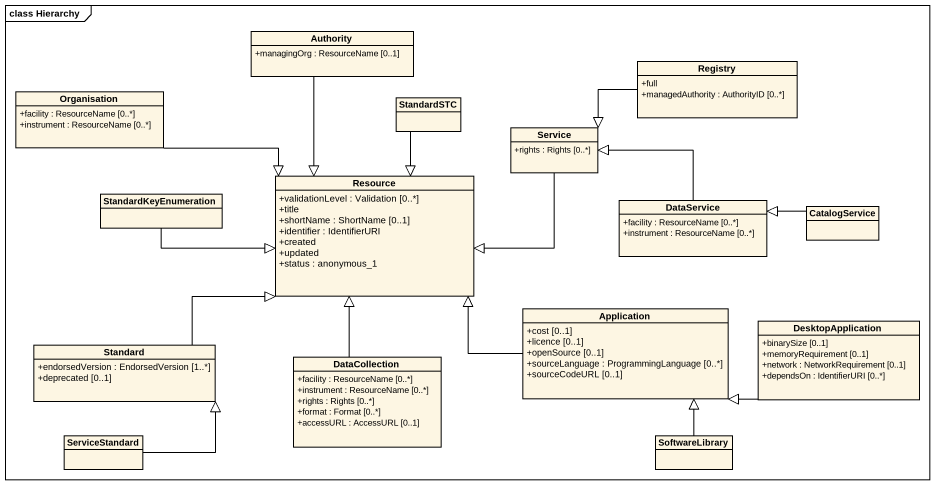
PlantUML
@startuml
mainframe class Hierarchy
hide circle
hide empty members
skinparam classAttributeIconSize 0
class Authority {
  +managingOrg : ResourceName [0..1]
}
class Organisation {
  +facility : ResourceName [0..*]
  +instrument : ResourceName [0..*]
}
class StandardSTC
class Registry {
  +full
  +managedAuthority : AuthorityID [0..*]
}
class Service {
  +rights : Rights [0..*]
}
class StandardKeyEnumeration
class Resource {
  +validationLevel : Validation [0..*]
  +title
  +shortName : ShortName [0..1]
  +identifier : IdentifierURI
  +created
  +updated
  +status : anonymous_1
}
class DataService {
  +facility : ResourceName [0..*]
  +instrument : ResourceName [0..*]
}
class CatalogService
class Application {
  +cost [0..1]
  +licence [0..1]
  +openSource [0..1]
  +sourceLanguage : ProgrammingLanguage [0..*]
  +sourceCodeURL [0..1]
}
class DesktopApplication {
  +binarySize [0..1]
  +memoryRequirement [0..1]
  +network : NetworkRequirement [0..1]
  +dependsOn : IdentifierURI [0..*]
}
class Standard {
  +endorsedVersion : EndorsedVersion [1..*]
  +deprecated [0..1]
}
class DataCollection {
  +facility : ResourceName [0..*]
  +instrument : ResourceName [0..*]
  +rights : Rights [0..*]
  +format : Format [0..*]
  +accessURL : AccessURL [0..1]
}
class ServiceStandard
class SoftwareLibrary
Authority --|> Resource
Organisation -right-|> Resource
StandardSTC --|> Resource
Registry -left-|> Service
Service -left-|> Resource
StandardKeyEnumeration -right-|> Resource
DataService -left-|> Service
CatalogService -left-|> DataService
Application -left-|> Resource
DesktopApplication -left-|> Application
Standard -right-|> Resource
DataCollection -up-|> Resource
ServiceStandard -up-|> Standard
SoftwareLibrary -up-|> Application
@enduml
